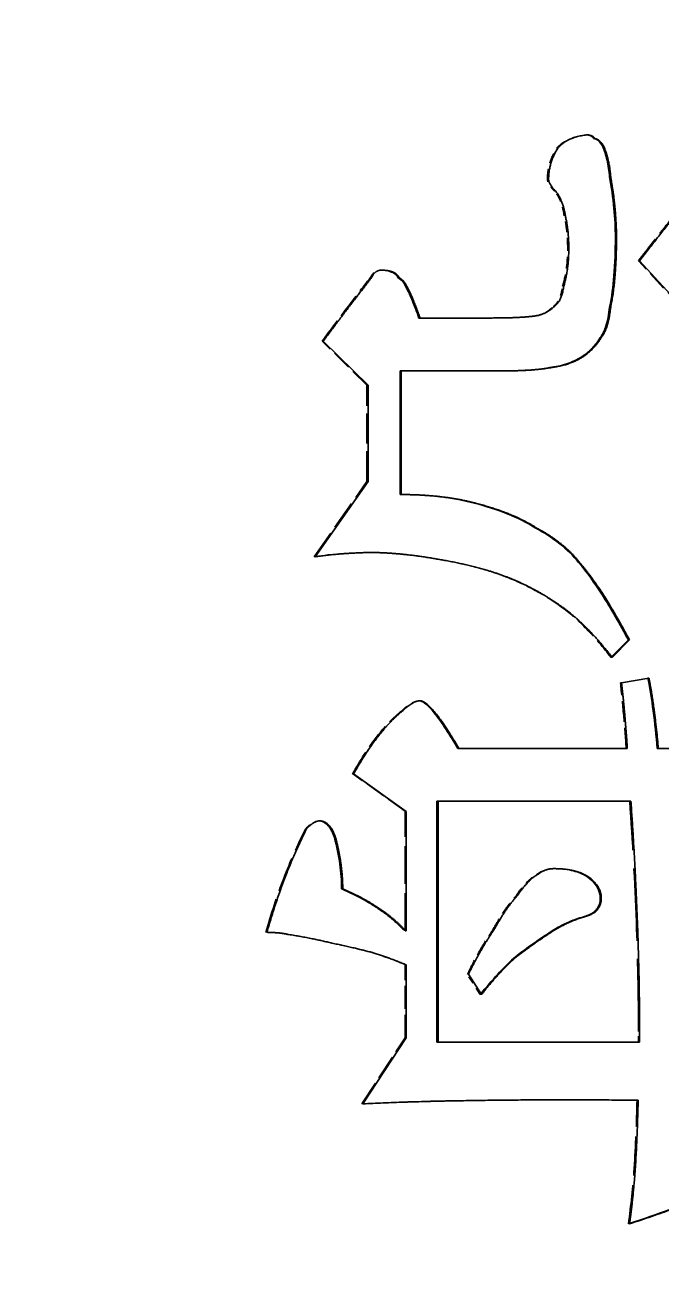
# Model space of a CAD drawing. Header units: millimetres. Extents: x 200 to 5740, y 200 to 4000.
# Drawn here: x 2748.3 to 2758.99, y 3321.67 to 3342.6 of the extents above; entities that cross this region are included whole.
import ezdxf

# ---------------------------------------------------------------- set-up
doc = ezdxf.new("R2010")
doc.units = ezdxf.units.MM
doc.header["$LTSCALE"] = 20
doc.linetypes.add('DASHED', pattern=[0.2067, 0.1654, -0.0413])
for name, color, linetype, lineweight in [('可見 (ISO)', 7, 'Continuous', 35), ('符號 (ISO)', 7, 'Continuous', 25), ('隱藏 (ISO)', 7, 'DASHED', 25)]:
    doc.layers.add(name, color=color, linetype=linetype, lineweight=lineweight)
doc.styles.add('註記文字 (JIS)', font='kaiu.ttf')
doc.dimstyles.new('預設 (JIS)$7', dxfattribs={"dimscale": 20, "dimtxt": 3, "dimasz": 2.5, "dimexe": 2, "dimexo": 1, "dimgap": 0.8, "dimtad": 1, "dimrnd": 1e-08, "dimdsep": 46, "dimtxsty": '註記文字 (JIS)', "dimblk": 'Filled-1', "dimcen": 0.09, "dimdle": 10, "dimclrd": 256, "dimclre": 256, "dimclrt": 256, "dimadec": 0, "dimazin": 2, "dimtfac": 0.833333, "dimtmove": 0, "dimatfit": 3, "dimfxl": 0, "dimtolj": 1, "dimtzin": 0, "dimlwd": -1, "dimlwe": -1, "dimarcsym": 0})

# ---------------------------------------------------------------- blocks, each defined once
blk = doc.blocks.new('Filled-1')
at = {"color": 0}
for p, q in [((0, 0), (-1, 0.16667)), ((-1, 0.16667), (-1, -0.16667)), ((-1, 0), (0, 0)), ((-1, -0.16667), (0, 0))]:
    blk.add_line(p, q, dxfattribs=at)
at = {"color": 0, "flags": 128}
blk.add_lwpolyline([(-1, -0.16667), (0, 0)], dxfattribs=at)
at = {"color": 0}
blk.add_solid([(-1, -0.16667), (0, 0), (-1, 0.16667), (-1, -0.16667)], dxfattribs=at)

msp = doc.modelspace()

# ---------------------------------------------------------------- linework, layer by layer
at = {"layer": '可見 (ISO)'}
for p, q in [((2757.873, 3340.695), (2757.855, 3340.695)), ((2758.019, 3340.573), (2758, 3340.573)), ((2758.14, 3340.051), (2758.122, 3340.051)), ((2759.341, 3337.863), (2758.625, 3338.641)), ((2754.585, 3338.361), (2754.567, 3338.361)), ((2754.719, 3338.203), (2754.7, 3338.203)), ((2758.14, 3337.863), (2758.122, 3337.863)), ((2754.937, 3337.68), (2754.919, 3337.68)), ((2754.937, 3337.68), (2756.126, 3337.68)), ((2757.982, 3337.352), (2757.964, 3337.352)), ((2754.064, 3336.55), (2753.311, 3337.291)), ((2757.703, 3337.048), (2757.685, 3337.048)), ((2754.622, 3336.793), (2754.603, 3336.793)), ((2754.603, 3336.793), (2754.603, 3334.714)), ((2754.622, 3336.793), (2754.622, 3334.714)), ((2756.393, 3336.793), (2754.622, 3336.793)), ((2757.17, 3336.854), (2757.151, 3336.854)), ((2754.064, 3334.933), (2754.064, 3336.55)), ((2753.178, 3333.669), (2754.064, 3334.933)), ((2754.622, 3334.714), (2754.603, 3334.714)), ((2756.89, 3334.155), (2756.872, 3334.155)), ((2754.136, 3333.742), (2754.118, 3333.742)), ((2757.618, 3333.572), (2757.6, 3333.572)), ((2758.437, 3332.271), (2758.156, 3331.99)), ((2758.456, 3332.271), (2758.164, 3331.979)), ((2758.456, 3332.271), (2758.437, 3332.271)), ((2758.322, 3331.554), (2758.783, 3331.627)), ((2755.592, 3330.448), (2755.574, 3330.448)), ((2755.592, 3330.448), (2758.419, 3330.448)), ((2758.941, 3330.448), (2758.922, 3330.448)), ((2758.941, 3330.448), (2763.224, 3330.448)), ((2754.707, 3329.39), (2753.821, 3330.022)), ((2754.707, 3327.385), (2754.707, 3329.39)), ((2755.222, 3329.561), (2755.222, 3325.513)), ((2755.24, 3329.561), (2755.222, 3329.561)), ((2758.48, 3329.561), (2755.24, 3329.561)), ((2755.24, 3329.561), (2755.24, 3325.513)), ((2753.518, 3328.953), (2753.499, 3328.953)), ((2757.74, 3328.308), (2757.721, 3328.308)), ((2753.639, 3328.09), (2753.62, 3328.09)), ((2754.015, 3327.907), (2753.997, 3327.907)), ((2757.922, 3327.749), (2757.903, 3327.749)), ((2757.643, 3327.603), (2757.624, 3327.603)), ((2754.658, 3327.421), (2754.64, 3327.421)), ((2754.707, 3327.385), (2754.688, 3327.385)), ((2757.048, 3327.3), (2757.03, 3327.3)), ((2756.526, 3326.923), (2756.508, 3326.923)), ((2754.707, 3325.586), (2754.707, 3326.813)), ((2755.968, 3326.315), (2755.75, 3326.655)), ((2758.625, 3325.513), (2758.625, 3325.695)), ((2753.979, 3324.479), (2754.707, 3325.586)), ((2755.24, 3325.513), (2755.222, 3325.513)), ((2755.24, 3325.513), (2758.625, 3325.513)), ((2757.379, 3324.546), (2757.36, 3324.546))]:
    msp.add_line(p, q, dxfattribs=at)
for points in [[(2757.254, 3340.537), (2757.412, 3340.719), (2757.74, 3340.756)], [(2757.74, 3340.756), (2757.837, 3340.756), (2757.873, 3340.695)], [(2757.873, 3340.695), (2757.958, 3340.683), (2758.019, 3340.573)], [(2757.097, 3340.014), (2757.097, 3340.294), (2757.254, 3340.537)], [(2758.019, 3340.573), (2758.116, 3340.355), (2758.14, 3340.051)], [(2758.14, 3340.051), (2758.237, 3339.504), (2758.237, 3339.03)], [(2757.218, 3339.808), (2757.097, 3339.929), (2757.097, 3340.014)], [(2757.376, 3339.407), (2757.339, 3339.65), (2757.218, 3339.808)], [(2758.625, 3338.641), (2759.159, 3339.334), (2759.548, 3339.796)], [(2757.436, 3338.847), (2757.436, 3339.151), (2757.376, 3339.407)], [(2758.237, 3339.03), (2758.237, 3338.325), (2758.14, 3337.863)], [(2757.352, 3338.215), (2757.436, 3338.507), (2757.436, 3338.847)], [(2754.124, 3338.361), (2754.185, 3338.483), (2754.282, 3338.483)], [(2754.282, 3338.483), (2754.525, 3338.483), (2754.585, 3338.361)], [(2753.311, 3337.291), (2753.736, 3337.863), (2754.124, 3338.361)], [(2754.585, 3338.361), (2754.682, 3338.3), (2754.719, 3338.203)], [(2754.719, 3338.203), (2754.828, 3337.996), (2754.937, 3337.68)], [(2757.194, 3337.875), (2757.315, 3337.96), (2757.352, 3338.215)], [(2756.89, 3337.717), (2757.072, 3337.753), (2757.194, 3337.875)], [(2758.14, 3337.863), (2758.104, 3337.51), (2757.982, 3337.352)], [(2756.126, 3337.68), (2756.648, 3337.68), (2756.89, 3337.717)], [(2757.982, 3337.352), (2757.873, 3337.17), (2757.703, 3337.048)], [(2757.703, 3337.048), (2757.473, 3336.89), (2757.17, 3336.854)], [(2757.17, 3336.854), (2756.878, 3336.793), (2756.393, 3336.793)], [(2754.622, 3334.714), (2755.325, 3334.714), (2755.871, 3334.569)], [(2755.871, 3334.569), (2756.49, 3334.411), (2756.89, 3334.155)], [(2756.89, 3334.155), (2757.352, 3333.912), (2757.618, 3333.572)], [(2754.136, 3333.742), (2753.578, 3333.73), (2753.178, 3333.669)], [(2755.35, 3333.608), (2754.707, 3333.73), (2754.136, 3333.742)], [(2756.514, 3333.28), (2756.029, 3333.487), (2755.35, 3333.608)], [(2757.618, 3333.572), (2757.982, 3333.159), (2758.456, 3332.271)], [(2757.352, 3332.806), (2756.951, 3333.098), (2756.514, 3333.28)], [(2758.164, 3331.979), (2757.752, 3332.514), (2757.352, 3332.806)], [(2758.419, 3330.448), (2758.383, 3331.007), (2758.322, 3331.554)], [(2758.783, 3331.627), (2758.88, 3331.129), (2758.941, 3330.448)], [(2753.821, 3330.022), (2754.233, 3330.752), (2754.658, 3331.092)], [(2754.658, 3331.092), (2754.828, 3331.25), (2754.937, 3331.25)], [(2754.937, 3331.25), (2755.119, 3331.25), (2755.592, 3330.448)], [(2758.625, 3325.695), (2758.625, 3327.445), (2758.48, 3329.561)], [(2753.032, 3329.099), (2753.154, 3329.232), (2753.251, 3329.232)], [(2753.251, 3329.232), (2753.421, 3329.232), (2753.518, 3328.953)], [(2752.365, 3327.36), (2752.632, 3328.308), (2753.032, 3329.099)], [(2753.518, 3328.953), (2753.639, 3328.491), (2753.639, 3328.09)], [(2756.575, 3327.98), (2756.757, 3328.248), (2756.915, 3328.333)], [(2756.915, 3328.333), (2757.036, 3328.43), (2757.194, 3328.43)], [(2757.194, 3328.43), (2757.534, 3328.43), (2757.74, 3328.308)], [(2757.74, 3328.308), (2757.982, 3328.15), (2757.982, 3327.932)], [(2753.639, 3328.09), (2753.833, 3328.005), (2754.015, 3327.907)], [(2754.015, 3327.907), (2754.185, 3327.81), (2754.355, 3327.689)], [(2756.175, 3327.397), (2756.393, 3327.786), (2756.575, 3327.98)], [(2757.982, 3327.932), (2757.982, 3327.822), (2757.922, 3327.749)], [(2757.922, 3327.749), (2757.873, 3327.664), (2757.643, 3327.603)], [(2754.355, 3327.689), (2754.525, 3327.567), (2754.658, 3327.421)], [(2757.643, 3327.603), (2757.339, 3327.506), (2757.048, 3327.3)], [(2752.729, 3327.324), (2752.547, 3327.36), (2752.365, 3327.36)], [(2753.457, 3327.178), (2753.117, 3327.263), (2752.729, 3327.324)], [(2754.658, 3327.421), (2754.707, 3327.397), (2754.707, 3327.385)], [(2755.75, 3326.655), (2755.944, 3327.056), (2756.175, 3327.397)], [(2757.048, 3327.3), (2756.769, 3327.117), (2756.526, 3326.923)], [(2754.136, 3327.02), (2753.821, 3327.105), (2753.457, 3327.178)], [(2754.707, 3326.813), (2754.415, 3326.935), (2754.136, 3327.02)], [(2756.526, 3326.923), (2756.272, 3326.692), (2755.968, 3326.315)], [(2758.601, 3324.54), (2755.726, 3324.565), (2753.979, 3324.479)], [(2758.456, 3322.462), (2758.577, 3323.288), (2758.601, 3324.54)], [(2760.227, 3323.276), (2760.227, 3323.045), (2758.456, 3322.462)]]:
    msp.add_open_spline(points, degree=2, dxfattribs=at)
for points, knots in [([(2757.736, 3340.755), (2757.752, 3340.755), (2757.768, 3340.752), (2757.798, 3340.744), (2757.812, 3340.737), (2757.837, 3340.719), (2757.847, 3340.708), (2757.855, 3340.695)], [-0.01394736, -0.01394736, -0.01394736, -0.01394736, -0.00921713, -0.00921713, -0.00451903, -0.00451903, 0, 0, 0, 0]), ([(2757.855, 3340.695), (2757.869, 3340.693), (2757.883, 3340.689), (2757.909, 3340.677), (2757.922, 3340.668), (2757.961, 3340.636), (2757.983, 3340.605), (2758, 3340.573)], [-0.01957613, -0.01957613, -0.01957613, -0.01957613, -0.01526032, -0.01526032, -0.01073076, -0.01073076, 0, 0, 0, 0]), ([(2758, 3340.573), (2758.035, 3340.496), (2758.06, 3340.415), (2758.101, 3340.241), (2758.114, 3340.146), (2758.122, 3340.051)], [-0.05378786, -0.05378786, -0.05378786, -0.05378786, -0.02850972, -0.02850972, 0, 0, 0, 0]), ([(2758.122, 3340.051), (2758.153, 3339.876), (2758.178, 3339.699), (2758.21, 3339.359), (2758.219, 3339.194), (2758.219, 3339.03)], [-0.1025686, -0.1025686, -0.1025686, -0.1025686, -0.0492511, -0.0492511, 0, 0, 0, 0]), ([(2758.219, 3339.03), (2758.219, 3338.817), (2758.212, 3338.598), (2758.18, 3338.212), (2758.157, 3338.033), (2758.122, 3337.863)], [-0.1160297, -0.1160297, -0.1160297, -0.1160297, -0.052129, -0.052129, 0, 0, 0, 0]), ([(2754.277, 3338.483), (2754.342, 3338.482), (2754.407, 3338.474), (2754.484, 3338.443), (2754.507, 3338.43), (2754.543, 3338.398), (2754.557, 3338.381), (2754.567, 3338.361)], [-0.03176707, -0.03176707, -0.03176707, -0.03176707, -0.01444925, -0.01444925, -0.00670625, -0.00670625, 0, 0, 0, 0]), ([(2754.567, 3338.361), (2754.598, 3338.342), (2754.625, 3338.319), (2754.671, 3338.265), (2754.688, 3338.235), (2754.7, 3338.203)], [-0.02124128, -0.02124128, -0.02124128, -0.02124128, -0.01036789, -0.01036789, 0, 0, 0, 0]), ([(2754.7, 3338.203), (2754.74, 3338.128), (2754.777, 3338.048), (2754.849, 3337.875), (2754.885, 3337.777), (2754.919, 3337.68)], [-0.05615406, -0.05615406, -0.05615406, -0.05615406, -0.03061503, -0.03061503, 0, 0, 0, 0]), ([(2758.122, 3337.863), (2758.11, 3337.749), (2758.089, 3337.626), (2758.03, 3337.46), (2758.002, 3337.401), (2757.964, 3337.352)], [-0.05292291, -0.05292291, -0.05292291, -0.05292291, -0.01859017, -0.01859017, 0, 0, 0, 0]), ([(2757.964, 3337.352), (2757.928, 3337.292), (2757.887, 3337.236), (2757.793, 3337.134), (2757.741, 3337.089), (2757.685, 3337.048)], [-0.04172832, -0.04172832, -0.04172832, -0.04172832, -0.02077887, -0.02077887, 0, 0, 0, 0]), ([(2757.685, 3337.048), (2757.607, 3336.995), (2757.524, 3336.953), (2757.344, 3336.887), (2757.248, 3336.866), (2757.151, 3336.854)], [-0.05769799, -0.05769799, -0.05769799, -0.05769799, -0.02948156, -0.02948156, 0, 0, 0, 0]), ([(2757.151, 3336.854), (2757.041, 3336.831), (2756.923, 3336.817), (2756.668, 3336.797), (2756.518, 3336.793), (2756.375, 3336.793)], [-0.07669562, -0.07669562, -0.07669562, -0.07669562, -0.04313244, -0.04313244, 0, 0, 0, 0]), ([(2754.603, 3334.714), (2754.824, 3334.714), (2755.048, 3334.704), (2755.464, 3334.655), (2755.661, 3334.62), (2755.853, 3334.569)], [-0.1261172, -0.1261172, -0.1261172, -0.1261172, -0.0596054, -0.0596054, 0, 0, 0, 0]), ([(2755.853, 3334.569), (2756.043, 3334.52), (2756.235, 3334.46), (2756.574, 3334.323), (2756.729, 3334.247), (2756.872, 3334.155)], [-0.1101037, -0.1101037, -0.1101037, -0.1101037, -0.0509709, -0.0509709, 0, 0, 0, 0]), ([(2756.872, 3334.155), (2757.017, 3334.079), (2757.157, 3333.99), (2757.401, 3333.794), (2757.508, 3333.69), (2757.6, 3333.572)], [-0.09417417, -0.09417417, -0.09417417, -0.09417417, -0.04491209, -0.04491209, 0, 0, 0, 0]), ([(2754.118, 3333.742), (2753.946, 3333.738), (2753.771, 3333.731), (2753.46, 3333.707), (2753.318, 3333.693), (2753.18, 3333.672)], [-0.09566841, -0.09566841, -0.09566841, -0.09566841, -0.04396296, -0.04396296, -0.00208249, -0.00208249, -0.00208249, -0.00208249]), ([(2757.6, 3333.572), (2757.741, 3333.412), (2757.876, 3333.219), (2758.148, 3332.796), (2758.301, 3332.527), (2758.437, 3332.271)], [-0.1506464, -0.1506464, -0.1506464, -0.1506464, -0.0869997, -0.0869997, 0, 0, 0, 0]), ([(2758.765, 3331.624), (2758.8, 3331.446), (2758.829, 3331.263), (2758.881, 3330.873), (2758.904, 3330.659), (2758.922, 3330.448)], [-0.1179034, -0.1179034, -0.1179034, -0.1179034, -0.0635175, -0.0635175, 0, 0, 0, 0]), ([(2754.927, 3331.25), (2754.932, 3331.249), (2754.937, 3331.248), (2754.952, 3331.245), (2754.96, 3331.241), (2754.99, 3331.228), (2755.01, 3331.214), (2755.077, 3331.161), (2755.128, 3331.106), (2755.303, 3330.891), (2755.448, 3330.661), (2755.574, 3330.448)], [-0.1158956, -0.1158956, -0.1158956, -0.1158956, -0.1136257, -0.1136257, -0.1097629, -0.1097629, -0.1001934, -0.1001934, -0.0740977, -0.0740977, 0, 0, 0, 0]), ([(2753.242, 3329.232), (2753.254, 3329.231), (2753.265, 3329.23), (2753.291, 3329.224), (2753.305, 3329.219), (2753.348, 3329.197), (2753.373, 3329.176), (2753.439, 3329.099), (2753.473, 3329.027), (2753.499, 3328.953)], [-0.04380063, -0.04380063, -0.04380063, -0.04380063, -0.03983599, -0.03983599, -0.03475503, -0.03475503, -0.02363214, -0.02363214, 0, 0, 0, 0]), ([(2753.499, 3328.953), (2753.538, 3328.806), (2753.569, 3328.656), (2753.61, 3328.368), (2753.62, 3328.229), (2753.62, 3328.09)], [-0.08731141, -0.08731141, -0.08731141, -0.08731141, -0.04175688, -0.04175688, 0, 0, 0, 0]), ([(2757.187, 3328.43), (2757.286, 3328.429), (2757.386, 3328.421), (2757.565, 3328.381), (2757.647, 3328.352), (2757.721, 3328.308)], [-0.05526509, -0.05526509, -0.05526509, -0.05526509, -0.02580204, -0.02580204, 0, 0, 0, 0]), ([(2757.721, 3328.308), (2757.769, 3328.278), (2757.814, 3328.242), (2757.887, 3328.163), (2757.916, 3328.121), (2757.955, 3328.028), (2757.964, 3327.981), (2757.964, 3327.932)], [-0.04708602, -0.04708602, -0.04708602, -0.04708602, -0.03012676, -0.03012676, -0.01477071, -0.01477071, 0, 0, 0, 0]), ([(2753.62, 3328.09), (2753.685, 3328.062), (2753.748, 3328.032), (2753.874, 3327.971), (2753.936, 3327.94), (2753.997, 3327.907)], [-0.04187522, -0.04187522, -0.04187522, -0.04187522, -0.02079665, -0.02079665, 0, 0, 0, 0]), ([(2753.997, 3327.907), (2754.054, 3327.874), (2754.111, 3327.84), (2754.224, 3327.767), (2754.281, 3327.728), (2754.336, 3327.689)], [-0.04047426, -0.04047426, -0.04047426, -0.04047426, -0.02056498, -0.02056498, 0, 0, 0, 0]), ([(2757.964, 3327.932), (2757.964, 3327.898), (2757.96, 3327.864), (2757.939, 3327.801), (2757.924, 3327.774), (2757.903, 3327.749)], [-0.01977312, -0.01977312, -0.01977312, -0.01977312, -0.00955139, -0.00955139, 0, 0, 0, 0]), ([(2757.903, 3327.749), (2757.894, 3327.734), (2757.882, 3327.72), (2757.85, 3327.694), (2757.83, 3327.681), (2757.756, 3327.643), (2757.69, 3327.621), (2757.624, 3327.603)], [-0.03450823, -0.03450823, -0.03450823, -0.03450823, -0.02831153, -0.02831153, -0.0204581, -0.0204581, 0, 0, 0, 0]), ([(2754.336, 3327.689), (2754.392, 3327.649), (2754.446, 3327.606), (2754.547, 3327.517), (2754.595, 3327.47), (2754.64, 3327.421)], [-0.04058061, -0.04058061, -0.04058061, -0.04058061, -0.02001078, -0.02001078, 0, 0, 0, 0]), ([(2757.624, 3327.603), (2757.521, 3327.57), (2757.421, 3327.528), (2757.222, 3327.427), (2757.124, 3327.366), (2757.03, 3327.3)], [-0.06718968, -0.06718968, -0.06718968, -0.06718968, -0.03454288, -0.03454288, 0, 0, 0, 0]), ([(2754.64, 3327.421), (2754.653, 3327.414), (2754.668, 3327.406), (2754.681, 3327.396), (2754.684, 3327.393), (2754.686, 3327.39), (2754.687, 3327.388), (2754.688, 3327.386), (2754.688, 3327.386), (2754.688, 3327.385)], [-0.004912926, -0.004912926, -0.004912926, -0.004912926, -0.001652099, -0.001652099, -0.000677462, -0.000677462, -0.000254313, -0.000254313, 0, 0, 0, 0]), ([(2757.03, 3327.3), (2756.938, 3327.24), (2756.848, 3327.178), (2756.674, 3327.052), (2756.59, 3326.989), (2756.508, 3326.923)], [-0.06444964, -0.06444964, -0.06444964, -0.06444964, -0.03166421, -0.03166421, 0, 0, 0, 0]), ([(2756.508, 3326.923), (2756.416, 3326.839), (2756.326, 3326.747), (2756.145, 3326.55), (2756.05, 3326.439), (2755.96, 3326.328)], [-0.08192905, -0.08192905, -0.08192905, -0.08192905, -0.04448727, -0.04448727, -0.00163455, -0.00163455, -0.00163455, -0.00163455]), ([(2757.36, 3324.546), (2756.9, 3324.546), (2756.44, 3324.543), (2755.336, 3324.529), (2754.634, 3324.512), (2753.979, 3324.48)], [-0.3342074, -0.3342074, -0.3342074, -0.3342074, -0.1986465, -0.1986465, -0.0019078, -0.0019078, -0.0019078, -0.0019078]), ([(2760.209, 3323.276), (2760.209, 3323.271), (2760.208, 3323.266), (2760.206, 3323.256), (2760.204, 3323.251), (2760.196, 3323.234), (2760.189, 3323.223), (2760.16, 3323.187), (2760.129, 3323.161), (2760.01, 3323.075), (2759.883, 3323.011), (2759.414, 3322.795), (2758.908, 3322.617), (2758.457, 3322.468)], [-0.2207099, -0.2207099, -0.2207099, -0.2207099, -0.2181921, -0.2181921, -0.2154417, -0.2154417, -0.2089362, -0.2089362, -0.1919164, -0.1919164, -0.1443124, -0.1443124, -0.0020383, -0.0020383, -0.0020383, -0.0020383])]:
    msp.add_open_spline(points, degree=3, knots=knots, dxfattribs=at)
at = {"layer": '隱藏 (ISO)', "ltscale": 0.02847}
for p, q in [((2757.74, 3340.756), (2757.721, 3340.756)), ((2757.254, 3340.537), (2757.236, 3340.537)), ((2757.218, 3339.808), (2757.2, 3339.808)), ((2757.376, 3339.407), (2757.357, 3339.407)), ((2758.625, 3338.641), (2758.607, 3338.641)), ((2754.282, 3338.483), (2754.264, 3338.483)), ((2754.124, 3338.361), (2754.106, 3338.361)), ((2757.352, 3338.215), (2757.333, 3338.215)), ((2757.194, 3337.875), (2757.175, 3337.875)), ((2756.89, 3337.717), (2756.872, 3337.717)), ((2753.311, 3337.291), (2753.293, 3337.291)), ((2754.064, 3336.55), (2754.045, 3336.55)), ((2754.064, 3334.933), (2754.045, 3334.933)), ((2753.178, 3333.669), (2753.159, 3333.669)), ((2758.164, 3331.979), (2758.146, 3331.979)), ((2758.322, 3331.554), (2758.304, 3331.554)), ((2758.783, 3331.627), (2758.765, 3331.627)), ((2754.658, 3331.092), (2754.64, 3331.092)), ((2754.937, 3331.25), (2754.919, 3331.25)), ((2753.821, 3330.022), (2753.802, 3330.022)), ((2754.707, 3329.39), (2754.688, 3329.39)), ((2753.251, 3329.232), (2753.232, 3329.232)), ((2753.032, 3329.099), (2753.014, 3329.099)), ((2756.915, 3328.333), (2756.896, 3328.333)), ((2757.194, 3328.43), (2757.175, 3328.43)), ((2756.575, 3327.98), (2756.557, 3327.98)), ((2752.365, 3327.36), (2752.347, 3327.36)), ((2752.729, 3327.324), (2752.711, 3327.324)), ((2756.175, 3327.397), (2756.156, 3327.397)), ((2753.457, 3327.178), (2753.439, 3327.178)), ((2754.136, 3327.02), (2754.118, 3327.02)), ((2754.707, 3326.813), (2754.688, 3326.813)), ((2755.75, 3326.655), (2755.732, 3326.655)), ((2755.968, 3326.315), (2755.95, 3326.315)), ((2754.707, 3325.586), (2754.688, 3325.586)), ((2753.979, 3324.479), (2753.96, 3324.479)), ((2758.601, 3324.54), (2758.583, 3324.54)), ((2758.456, 3322.462), (2758.437, 3322.462))]:
    msp.add_line(p, q, dxfattribs=at)
at = {"layer": '隱藏 (ISO)', "ltscale": 0.100668}
msp.add_line((2759.323, 3337.863), (2758.607, 3338.641), dxfattribs=at)
at = {"layer": '隱藏 (ISO)', "ltscale": 0.100588}
msp.add_line((2754.045, 3336.55), (2753.293, 3337.291), dxfattribs=at)
at = {"layer": '隱藏 (ISO)', "ltscale": 0.153866}
msp.add_line((2754.045, 3334.933), (2754.045, 3336.55), dxfattribs=at)
at = {"layer": '隱藏 (ISO)', "ltscale": 0.146993}
msp.add_line((2753.159, 3333.669), (2754.045, 3334.933), dxfattribs=at)
at = {"layer": '隱藏 (ISO)', "ltscale": 0.001301}
msp.add_line((2758.156, 3331.99), (2758.146, 3331.979), dxfattribs=at)
at = {"layer": '隱藏 (ISO)', "ltscale": 0.044435}
msp.add_line((2758.304, 3331.554), (2758.765, 3331.627), dxfattribs=at)
at = {"layer": '隱藏 (ISO)', "ltscale": 0.103655}
msp.add_line((2754.688, 3329.39), (2753.802, 3330.022), dxfattribs=at)
at = {"layer": '隱藏 (ISO)', "ltscale": 0.19091}
msp.add_line((2754.688, 3327.385), (2754.688, 3329.39), dxfattribs=at)
at = {"layer": '隱藏 (ISO)', "ltscale": 0.116821}
msp.add_line((2754.688, 3325.586), (2754.688, 3326.813), dxfattribs=at)
at = {"layer": '隱藏 (ISO)', "ltscale": 0.038434}
msp.add_line((2755.95, 3326.315), (2755.732, 3326.655), dxfattribs=at)
at = {"layer": '隱藏 (ISO)', "ltscale": 0.017265}
msp.add_line((2758.607, 3325.513), (2758.607, 3325.695), dxfattribs=at)
at = {"layer": '隱藏 (ISO)', "ltscale": 0.126082}
msp.add_line((2753.96, 3324.479), (2754.688, 3325.586), dxfattribs=at)
at = {"layer": '隱藏 (ISO)', "ltscale": 0.051898}
msp.add_open_spline([(2757.236, 3340.537), (2757.263, 3340.568), (2757.293, 3340.595), (2757.36, 3340.644), (2757.397, 3340.665), (2757.525, 3340.723), (2757.624, 3340.745), (2757.721, 3340.756)], degree=3, knots=[-0.05444923, -0.05444923, -0.05444923, -0.05444923, -0.04223106, -0.04223106, -0.02939862, -0.02939862, 0, 0, 0, 0], dxfattribs=at)
at = {"layer": '隱藏 (ISO)', "ltscale": 0.001334}
msp.add_open_spline([(2757.721, 3340.756), (2757.726, 3340.756), (2757.731, 3340.756), (2757.736, 3340.755)], degree=3, dxfattribs=at)
at = {"layer": '隱藏 (ISO)', "ltscale": 0.052655}
msp.add_open_spline([(2757.078, 3340.014), (2757.078, 3340.106), (2757.091, 3340.197), (2757.145, 3340.374), (2757.185, 3340.458), (2757.236, 3340.537)], degree=3, knots=[-0.05574192, -0.05574192, -0.05574192, -0.05574192, -0.02811699, -0.02811699, 0, 0, 0, 0], dxfattribs=at)
at = {"layer": '隱藏 (ISO)', "ltscale": 0.023259}
msp.add_open_spline([(2757.2, 3339.808), (2757.175, 3339.832), (2757.151, 3339.859), (2757.113, 3339.911), (2757.097, 3339.938), (2757.082, 3339.981), (2757.078, 3339.998), (2757.078, 3340.014)], degree=3, knots=[-0.02422536, -0.02422536, -0.02422536, -0.02422536, -0.01377171, -0.01377171, -0.00501912, -0.00501912, 0, 0, 0, 0], dxfattribs=at)
at = {"layer": '隱藏 (ISO)', "ltscale": 0.041407}
msp.add_open_spline([(2757.357, 3339.407), (2757.346, 3339.482), (2757.328, 3339.557), (2757.274, 3339.693), (2757.242, 3339.753), (2757.2, 3339.808)], degree=3, knots=[-0.0436559, -0.0436559, -0.0436559, -0.0436559, -0.02070752, -0.02070752, 0, 0, 0, 0], dxfattribs=at)
at = {"layer": '隱藏 (ISO)', "ltscale": 0.140747}
msp.add_open_spline([(2758.607, 3338.641), (2758.77, 3338.852), (2758.938, 3339.068), (2759.242, 3339.448), (2759.387, 3339.626), (2759.529, 3339.796)], degree=3, knots=[-0.1464139, -0.1464139, -0.1464139, -0.1464139, -0.0663242, -0.0663242, 0, 0, 0, 0], dxfattribs=at)
at = {"layer": '隱藏 (ISO)', "ltscale": 0.053587}
msp.add_open_spline([(2757.418, 3338.847), (2757.418, 3338.945), (2757.413, 3339.042), (2757.393, 3339.229), (2757.378, 3339.319), (2757.357, 3339.407)], degree=3, knots=[-0.05634311, -0.05634311, -0.05634311, -0.05634311, -0.02714095, -0.02714095, 0, 0, 0, 0], dxfattribs=at)
at = {"layer": '隱藏 (ISO)', "ltscale": 0.060845}
msp.add_open_spline([(2757.333, 3338.215), (2757.362, 3338.315), (2757.383, 3338.416), (2757.411, 3338.628), (2757.418, 3338.738), (2757.418, 3338.847)], degree=3, knots=[-0.0640341, -0.0640341, -0.0640341, -0.0640341, -0.03291841, -0.03291841, 0, 0, 0, 0], dxfattribs=at)
at = {"layer": '隱藏 (ISO)', "ltscale": 0.019978}
msp.add_open_spline([(2754.106, 3338.361), (2754.12, 3338.39), (2754.139, 3338.419), (2754.176, 3338.454), (2754.192, 3338.465), (2754.226, 3338.479), (2754.245, 3338.483), (2754.264, 3338.483)], degree=3, knots=[-0.02108377, -0.02108377, -0.02108377, -0.02108377, -0.011362, -0.011362, -0.00566842, -0.00566842, 0, 0, 0, 0], dxfattribs=at)
at = {"layer": '隱藏 (ISO)', "ltscale": 0.001154}
msp.add_open_spline([(2754.264, 3338.483), (2754.268, 3338.483), (2754.272, 3338.483), (2754.277, 3338.483)], degree=3, dxfattribs=at)
at = {"layer": '隱藏 (ISO)', "ltscale": 0.127941}
msp.add_open_spline([(2753.293, 3337.291), (2753.43, 3337.476), (2753.569, 3337.661), (2753.84, 3338.017), (2753.972, 3338.19), (2754.106, 3338.361)], degree=3, knots=[-0.1343016, -0.1343016, -0.1343016, -0.1343016, -0.0651452, -0.0651452, 0, 0, 0, 0], dxfattribs=at)
at = {"layer": '隱藏 (ISO)', "ltscale": 0.036604}
msp.add_open_spline([(2757.175, 3337.875), (2757.196, 3337.89), (2757.215, 3337.908), (2757.249, 3337.951), (2757.263, 3337.976), (2757.306, 3338.068), (2757.323, 3338.144), (2757.333, 3338.215)], degree=3, knots=[-0.03792547, -0.03792547, -0.03792547, -0.03792547, -0.03020225, -0.03020225, -0.02153738, -0.02153738, 0, 0, 0, 0], dxfattribs=at)
at = {"layer": '隱藏 (ISO)', "ltscale": 0.03301}
msp.add_open_spline([(2756.872, 3337.717), (2756.93, 3337.729), (2756.986, 3337.747), (2757.09, 3337.801), (2757.135, 3337.834), (2757.175, 3337.875)], degree=3, knots=[-0.03498103, -0.03498103, -0.03498103, -0.03498103, -0.01715823, -0.01715823, 0, 0, 0, 0], dxfattribs=at)
at = {"layer": '隱藏 (ISO)', "ltscale": 0.072969}
msp.add_open_spline([(2756.108, 3337.68), (2756.254, 3337.68), (2756.413, 3337.683), (2756.657, 3337.694), (2756.775, 3337.702), (2756.872, 3337.717)], degree=3, knots=[-0.07400017, -0.07400017, -0.07400017, -0.07400017, -0.02964383, -0.02964383, 0, 0, 0, 0], dxfattribs=at)
at = {"layer": '隱藏 (ISO)', "ltscale": 0.001886}
msp.add_open_spline([(2753.18, 3333.672), (2753.173, 3333.671), (2753.166, 3333.67), (2753.159, 3333.669)], degree=3, dxfattribs=at)
at = {"layer": '隱藏 (ISO)', "ltscale": 0.116494}
msp.add_open_spline([(2755.331, 3333.608), (2755.124, 3333.647), (2754.916, 3333.679), (2754.511, 3333.724), (2754.314, 3333.738), (2754.118, 3333.742)], degree=3, knots=[-0.1223195, -0.1223195, -0.1223195, -0.1223195, -0.0590604, -0.0590604, 0, 0, 0, 0], dxfattribs=at)
at = {"layer": '隱藏 (ISO)', "ltscale": 0.115584}
msp.add_open_spline([(2756.496, 3333.28), (2756.323, 3333.354), (2756.143, 3333.415), (2755.755, 3333.524), (2755.543, 3333.571), (2755.331, 3333.608)], degree=3, knots=[-0.1208861, -0.1208861, -0.1208861, -0.1208861, -0.0645191, -0.0645191, 0, 0, 0, 0], dxfattribs=at)
at = {"layer": '隱藏 (ISO)', "ltscale": 0.091864}
msp.add_open_spline([(2757.333, 3332.806), (2757.202, 3332.902), (2757.065, 3332.99), (2756.785, 3333.149), (2756.643, 3333.219), (2756.496, 3333.28)], degree=3, knots=[-0.09665873, -0.09665873, -0.09665873, -0.09665873, -0.0477856, -0.0477856, 0, 0, 0, 0], dxfattribs=at)
at = {"layer": '隱藏 (ISO)', "ltscale": 0.110773}
msp.add_open_spline([(2758.146, 3331.979), (2758.019, 3332.144), (2757.882, 3332.305), (2757.612, 3332.58), (2757.477, 3332.701), (2757.333, 3332.806)], degree=3, knots=[-0.1157811, -0.1157811, -0.1157811, -0.1157811, -0.0534038, -0.0534038, 0, 0, 0, 0], dxfattribs=at)
at = {"layer": '隱藏 (ISO)', "ltscale": 0.10566}
msp.add_open_spline([(2758.401, 3330.448), (2758.389, 3330.633), (2758.375, 3330.819), (2758.342, 3331.188), (2758.324, 3331.371), (2758.304, 3331.554)], degree=3, knots=[-0.1110541, -0.1110541, -0.1110541, -0.1110541, -0.0552777, -0.0552777, 0, 0, 0, 0], dxfattribs=at)
at = {"layer": '隱藏 (ISO)', "ltscale": 0.000174387}
msp.add_open_spline([(2758.765, 3331.627), (2758.765, 3331.626), (2758.765, 3331.625), (2758.765, 3331.624)], degree=3, dxfattribs=at)
at = {"layer": '隱藏 (ISO)', "ltscale": 0.130098}
msp.add_open_spline([(2753.802, 3330.022), (2753.925, 3330.239), (2754.064, 3330.458), (2754.342, 3330.813), (2754.483, 3330.967), (2754.64, 3331.092)], degree=3, knots=[-0.1352638, -0.1352638, -0.1352638, -0.1352638, -0.0603134, -0.0603134, 0, 0, 0, 0], dxfattribs=at)
at = {"layer": '隱藏 (ISO)', "ltscale": 0.031104}
msp.add_open_spline([(2754.64, 3331.092), (2754.675, 3331.125), (2754.715, 3331.159), (2754.786, 3331.207), (2754.821, 3331.227), (2754.876, 3331.246), (2754.897, 3331.25), (2754.919, 3331.25)], degree=3, knots=[-0.03228162, -0.03228162, -0.03228162, -0.03228162, -0.01753846, -0.01753846, -0.00645478, -0.00645478, 0, 0, 0, 0], dxfattribs=at)
at = {"layer": '隱藏 (ISO)', "ltscale": 0.000650156}
msp.add_open_spline([(2754.919, 3331.25), (2754.921, 3331.25), (2754.924, 3331.25), (2754.927, 3331.25)], degree=3, dxfattribs=at)
at = {"layer": '隱藏 (ISO)', "ltscale": 0.368362}
msp.add_open_spline([(2758.607, 3325.695), (2758.607, 3326.307), (2758.594, 3326.925), (2758.545, 3328.21), (2758.508, 3328.888), (2758.461, 3329.561)], degree=3, knots=[-0.385797, -0.385797, -0.385797, -0.385797, -0.2021676, -0.2021676, 0, 0, 0, 0], dxfattribs=at)
at = {"layer": '隱藏 (ISO)', "ltscale": 0.024986}
msp.add_open_spline([(2753.014, 3329.099), (2753.039, 3329.126), (2753.066, 3329.153), (2753.12, 3329.194), (2753.147, 3329.211), (2753.194, 3329.228), (2753.213, 3329.232), (2753.232, 3329.232)], degree=3, knots=[-0.02611918, -0.02611918, -0.02611918, -0.02611918, -0.01500285, -0.01500285, -0.00586124, -0.00586124, 0, 0, 0, 0], dxfattribs=at)
at = {"layer": '隱藏 (ISO)', "ltscale": 0.000857975}
msp.add_open_spline([(2753.232, 3329.232), (2753.236, 3329.232), (2753.239, 3329.232), (2753.242, 3329.232)], degree=3, dxfattribs=at)
at = {"layer": '隱藏 (ISO)', "ltscale": 0.177545}
msp.add_open_spline([(2752.347, 3327.36), (2752.433, 3327.667), (2752.533, 3327.971), (2752.755, 3328.551), (2752.877, 3328.829), (2753.014, 3329.099)], degree=3, knots=[-0.1865182, -0.1865182, -0.1865182, -0.1865182, -0.0907955, -0.0907955, 0, 0, 0, 0], dxfattribs=at)
at = {"layer": '隱藏 (ISO)', "ltscale": 0.04697}
msp.add_open_spline([(2756.557, 3327.98), (2756.611, 3328.06), (2756.675, 3328.144), (2756.788, 3328.258), (2756.84, 3328.302), (2756.896, 3328.333)], degree=3, knots=[-0.04840958, -0.04840958, -0.04840958, -0.04840958, -0.01918797, -0.01918797, 0, 0, 0, 0], dxfattribs=at)
at = {"layer": '隱藏 (ISO)', "ltscale": 0.028658}
msp.add_open_spline([(2756.896, 3328.333), (2756.936, 3328.364), (2756.979, 3328.389), (2757.075, 3328.422), (2757.125, 3328.43), (2757.175, 3328.43)], degree=3, knots=[-0.03045173, -0.03045173, -0.03045173, -0.03045173, -0.01528057, -0.01528057, 0, 0, 0, 0], dxfattribs=at)
at = {"layer": '隱藏 (ISO)', "ltscale": 0.001057}
msp.add_open_spline([(2757.175, 3328.43), (2757.179, 3328.43), (2757.183, 3328.43), (2757.187, 3328.43)], degree=3, dxfattribs=at)
at = {"layer": '隱藏 (ISO)', "ltscale": 0.067481}
msp.add_open_spline([(2756.156, 3327.397), (2756.22, 3327.511), (2756.291, 3327.629), (2756.422, 3327.82), (2756.488, 3327.907), (2756.557, 3327.98)], degree=3, knots=[-0.0697217, -0.0697217, -0.0697217, -0.0697217, -0.0302783, -0.0302783, 0, 0, 0, 0], dxfattribs=at)
at = {"layer": '隱藏 (ISO)', "ltscale": 0.034859}
msp.add_open_spline([(2752.711, 3327.324), (2752.65, 3327.336), (2752.59, 3327.345), (2752.468, 3327.357), (2752.407, 3327.36), (2752.347, 3327.36)], degree=3, knots=[-0.03673689, -0.03673689, -0.03673689, -0.03673689, -0.01827872, -0.01827872, 0, 0, 0, 0], dxfattribs=at)
at = {"layer": '隱藏 (ISO)', "ltscale": 0.070757}
msp.add_open_spline([(2753.439, 3327.178), (2753.322, 3327.207), (2753.204, 3327.233), (2752.962, 3327.282), (2752.836, 3327.304), (2752.711, 3327.324)], degree=3, knots=[-0.07433679, -0.07433679, -0.07433679, -0.07433679, -0.03824014, -0.03824014, 0, 0, 0, 0], dxfattribs=at)
at = {"layer": '隱藏 (ISO)', "ltscale": 0.081385}
msp.add_open_spline([(2755.732, 3326.655), (2755.795, 3326.786), (2755.863, 3326.915), (2756.004, 3327.162), (2756.078, 3327.281), (2756.156, 3327.397)], degree=3, knots=[-0.08555652, -0.08555652, -0.08555652, -0.08555652, -0.04191857, -0.04191857, 0, 0, 0, 0], dxfattribs=at)
at = {"layer": '隱藏 (ISO)', "ltscale": 0.066463}
msp.add_open_spline([(2754.118, 3327.02), (2754.009, 3327.049), (2753.9, 3327.077), (2753.674, 3327.129), (2753.556, 3327.154), (2753.439, 3327.178)], degree=3, knots=[-0.06980935, -0.06980935, -0.06980935, -0.06980935, -0.0360205, -0.0360205, 0, 0, 0, 0], dxfattribs=at)
at = {"layer": '隱藏 (ISO)', "ltscale": 0.057782}
msp.add_open_spline([(2754.688, 3326.813), (2754.593, 3326.853), (2754.497, 3326.891), (2754.307, 3326.96), (2754.213, 3326.991), (2754.118, 3327.02)], degree=3, knots=[-0.06076224, -0.06076224, -0.06076224, -0.06076224, -0.02978654, -0.02978654, 0, 0, 0, 0], dxfattribs=at)
at = {"layer": '隱藏 (ISO)', "ltscale": 0.001458}
msp.add_open_spline([(2755.96, 3326.328), (2755.957, 3326.323), (2755.953, 3326.319), (2755.95, 3326.315)], degree=3, dxfattribs=at)
at = {"layer": '隱藏 (ISO)', "ltscale": 0.001718}
msp.add_open_spline([(2753.979, 3324.48), (2753.973, 3324.48), (2753.967, 3324.48), (2753.96, 3324.479)], degree=3, dxfattribs=at)
at = {"layer": '隱藏 (ISO)', "ltscale": 0.116523}
msp.add_open_spline([(2758.583, 3324.54), (2758.181, 3324.544), (2757.771, 3324.546), (2757.36, 3324.546)], degree=3, dxfattribs=at)
at = {"layer": '隱藏 (ISO)', "ltscale": 0.198468}
msp.add_open_spline([(2758.437, 3322.462), (2758.482, 3322.767), (2758.513, 3323.087), (2758.561, 3323.772), (2758.575, 3324.162), (2758.583, 3324.54)], degree=3, knots=[-0.2057909, -0.2057909, -0.2057909, -0.2057909, -0.1134559, -0.1134559, 0, 0, 0, 0], dxfattribs=at)
at = {"layer": '隱藏 (ISO)', "ltscale": 0.001845}
msp.add_open_spline([(2758.457, 3322.468), (2758.45, 3322.466), (2758.444, 3322.464), (2758.437, 3322.462)], degree=3, dxfattribs=at)

# ---------------------------------------------------------------- leaders
at = {"layer": '符號 (ISO)', "annotation_type": 0, "has_hookline": 1, "hookline_direction": 0, "text_width": 308.323}
msp.add_leader([(2398.637, 3240.24), (2904.039, 3550.571), (2954.039, 3550.571)], dimstyle='預設 (JIS)$7', override={"dimgap": 0, "dimtad": 1}, dxfattribs=at)

doc.saveas('drawing.dxf')
